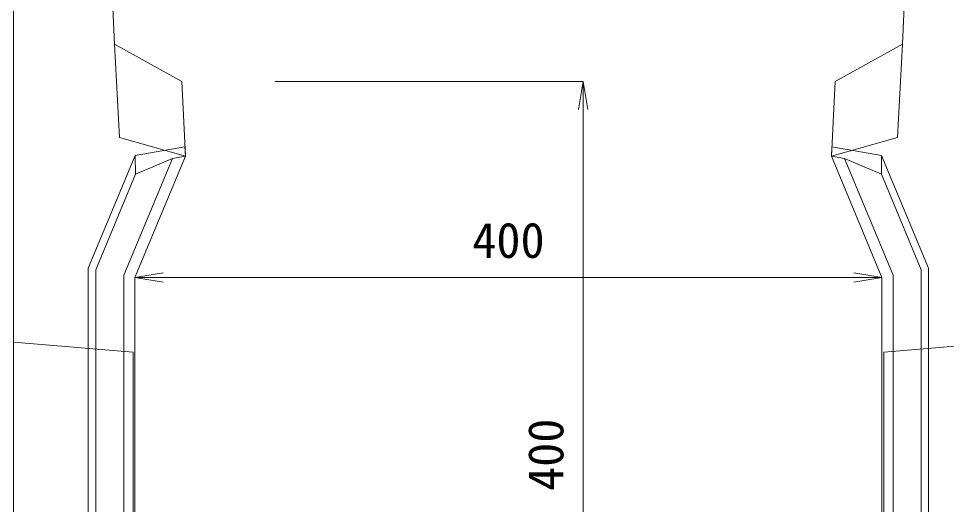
# Model space of a CAD drawing. Units: millimetres at full size, sheet at 1:20. Extents: x 0 to 23340, y -4498 to 8520.
# Drawn here: x 12430.1 to 12927.1, y 1569.6 to 1830 of the extents above; entities that cross this region are included whole.
import ezdxf
from ezdxf.enums import TextEntityAlignment as Align

# ---------------------------------------------------------------- set-up
doc = ezdxf.new("R2010")
doc.units = ezdxf.units.MM
doc.header["$LTSCALE"] = 20
doc.linetypes.add('DASHED', pattern=[7.5, 6, -1.5])
for name, color, linetype, lineweight in [('HOLE', 7, 'DASHED', 13), ('KIJUN', 5, 'Continuous', 5), ('SUNPO', 3, 'Continuous', 13)]:
    doc.layers.add(name, color=color, linetype=linetype, lineweight=lineweight)
doc.styles.add('ＭＳ ゴシック', font='')
doc.styles.get('ＭＳ ゴシック').set_extended_font_data('MS Gothic')

# ---------------------------------------------------------------- blocks, each defined once
blk = doc.blocks.new('open_arrow')
at = {"color": 0, "linetype": 'Continuous', "lineweight": -2}
blk.add_lwpolyline([(7.5, 1.25), (0, 0), (7.5, -1.25)], dxfattribs=at)

msp = doc.modelspace()

# ---------------------------------------------------------------- linework, layer by layer
at = {"layer": 'HOLE'}
for points in [[(12427.48, 1656.53), (12491.48, 1651.2), (12491.48, 1451.2), (12427.48, 1434.92)], [(12957.48, 1656.53), (12893.48, 1651.2), (12893.48, 1451.2), (12957.48, 1434.92)]]:
    msp.add_lwpolyline(points, dxfattribs=at)
at = {"layer": 'KIJUN'}
for p, q in [((12492.61, 1756.66), (12492.73, 1746.53)), ((12512.49, 1755), (12519.48, 1756.2)), ((12872.48, 1755), (12865.48, 1756.2)), ((12892.36, 1756.66), (12892.24, 1746.53)), ((12898.48, 1692.39), (12898.48, 1446.2))]:
    msp.add_line(p, q, dxfattribs=at)
at = {"layer": 'KIJUN', "color": 7, "lineweight": 13}
for points in [[(12492.48, 1446.2), (12492.48, 1691.2), (12519.48, 1756.2), (12517.48, 1796.2), (12481.48, 1816.2), (12477.48, 1906.2), (12430.48, 1906.2), (12427.48, 1903.2), (12427.48, 1336.2), (12447.48, 1316.2)], [(12447.48, 1316.2), (12937.48, 1316.2), (12957.48, 1336.2), (12957.48, 1903.2), (12954.48, 1906.2), (12907.48, 1906.2), (12903.48, 1816.2), (12867.48, 1796.2), (12865.48, 1756.2), (12892.48, 1691.2), (12892.48, 1446.2)]]:
    msp.add_lwpolyline(points, dxfattribs=at)
at = {"layer": 'KIJUN', "color": 7, "linetype": 'DASHED', "lineweight": 13}
for points in [[(12519.48, 1756.2), (12484.15, 1766.2), (12481.48, 1816.2)], [(12865.48, 1756.2), (12900.82, 1766.2), (12903.48, 1816.2)]]:
    msp.add_lwpolyline(points, dxfattribs=at)
at = {"layer": 'KIJUN'}
for points in [[(12519.48, 1756.2), (12519.23, 1761.23), (12492.61, 1756.66), (12467.48, 1696.18), (12467.48, 1446.2)], [(12917.48, 1446.2), (12917.48, 1696.18), (12892.36, 1756.66), (12865.74, 1761.23), (12865.48, 1756.2), (12892.48, 1691.2), (12892.48, 1446.2)], [(12486.48, 1446.2), (12486.48, 1692.39), (12512.49, 1755), (12492.73, 1746.53), (12471.48, 1695.38), (12471.48, 1446.2)], [(12492.48, 1446.2), (12492.48, 1691.2), (12519.48, 1756.2)], [(12913.48, 1446.2), (12913.48, 1695.38), (12892.24, 1746.53), (12872.48, 1755), (12898.48, 1692.39)]]:
    msp.add_lwpolyline(points, dxfattribs=at)
at = {"layer": 'SUNPO'}
for p, q in [((12567.48, 1796.2), (12732.42, 1796.2)), ((12732.42, 1396.2), (12732.42, 1796.2)), ((12492.48, 1691.2), (12892.48, 1691.2))]:
    msp.add_line(p, q, dxfattribs=at)

# ---------------------------------------------------------------- block references
at = {"layer": 'SUNPO', "xscale": 2, "yscale": 2}
for p, rotation in [((12732.42, 1796.2), 270), ((12892.48, 1691.2), 180)]:
    msp.add_blockref('open_arrow', p, dxfattribs=dict(at, rotation=rotation))
msp.add_blockref('open_arrow', (12492.48, 1691.2), dxfattribs=at)

# ---------------------------------------------------------------- texts
at = {"layer": 'SUNPO', "style": 'ＭＳ ゴシック'}
msp.add_text('400', height=18.99, dxfattribs=at).set_placement((12692.48, 1711.2), align=Align.MIDDLE_CENTER)
msp.add_text('400', height=18.99, rotation=90, dxfattribs=at).set_placement((12712.42, 1596.2), align=Align.MIDDLE_CENTER)

doc.saveas('drawing.dxf')
